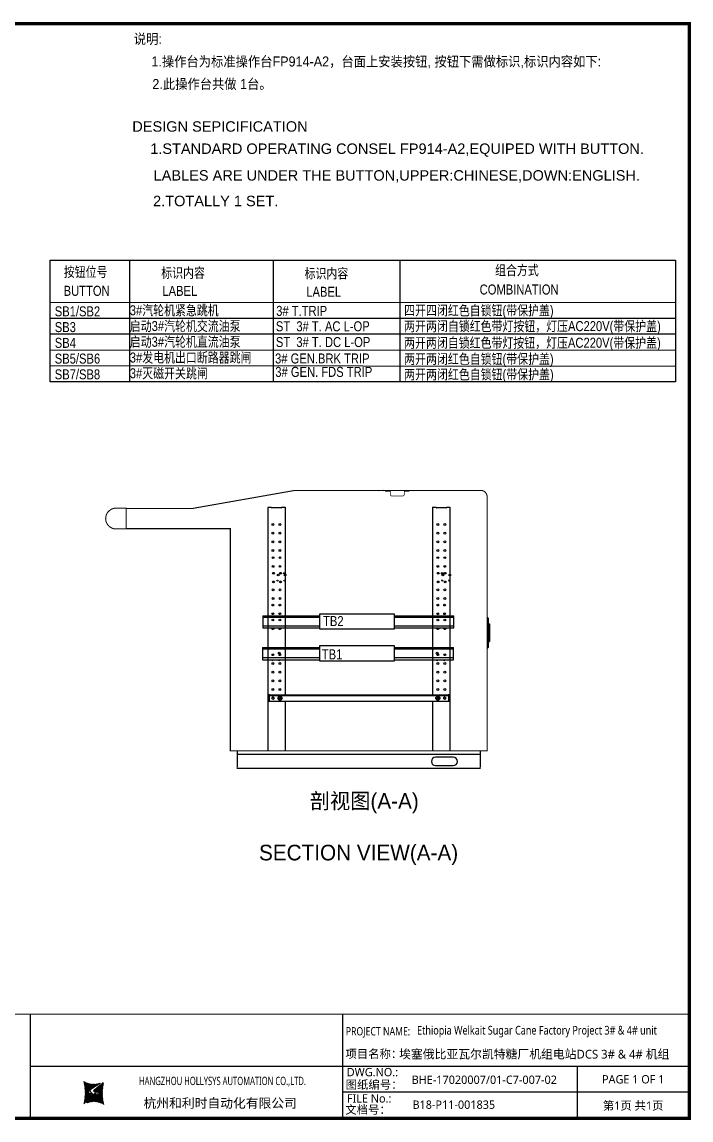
# Model space of a CAD drawing. Extents: x -29235853 to 12372, y -15815523 to 7212.
# Drawn here: x 854 to 2783, y -3984 to -823 of the extents above; entities that cross this region are included whole.
import ezdxf
from ezdxf.enums import TextEntityAlignment as Align
from ezdxf.lldxf.tags import DXFTag

# ---------------------------------------------------------------- set-up
doc = ezdxf.new("R2010")
doc.units = 0
doc.header["$LTSCALE"] = 10
doc.header["$MEASUREMENT"] = 0
doc.layers.get('0').update_dxf_attribs({"linetype": 'CONTINUOUS'})
for name, color, linetype in [('t', 1, 'CONTINUOUS'), ('操作台', 7, 'CONTINUOUS'), ('标准图框及表格', 7, 'CONTINUOUS')]:
    doc.layers.add(name, color=color, linetype=linetype)
doc.styles.add('HZ', font='arial.ttf')
doc.styles.get("Standard").update_dxf_attribs({"font": '', "width": 0.65})
doc.styles.add('微软雅黑', font='')
doc.styles.get('Standard').set_extended_font_data('SimSun')
doc.styles.get('微软雅黑').set_extended_font_data('Microsoft YaHei')
tags = doc.linetypes.add('CENTER', pattern=[0.6, 0.375, -0.075, 0.075, -0.075]).pattern_tags.tags
tags[10:11] = [DXFTag(74, 4), DXFTag(75, 0), DXFTag(340, '0'), DXFTag(46, 1.0), DXFTag(50, 0.0), DXFTag(44, 0.0), DXFTag(45, 0.0)]
tags[8:9] = [DXFTag(74, 4), DXFTag(75, 0), DXFTag(340, '0'), DXFTag(46, 1.0), DXFTag(50, 0.0), DXFTag(44, 0.0), DXFTag(45, 0.0)]
tags[6:7] = [DXFTag(74, 4), DXFTag(75, 0), DXFTag(340, '0'), DXFTag(46, 1.0), DXFTag(50, 0.0), DXFTag(44, 0.0), DXFTag(45, 0.0)]
tags[4:5] = [DXFTag(74, 4), DXFTag(75, 0), DXFTag(340, '0'), DXFTag(46, 1.0), DXFTag(50, 0.0), DXFTag(44, 0.0), DXFTag(45, 0.0)]
pattern_1 = [(45, (0, 0), (-0.736262898216564, 0.7362628982165641), [])]

# ---------------------------------------------------------------- blocks, each defined once
blk = doc.blocks.new('图框-中英文.180408')
at = {"layer": '标准图框及表格'}
h = blk.add_hatch(dxfattribs=at)
h.set_pattern_fill('ANSI31', color=5, scale=8.329863809039892, style=0)
h.set_pattern_definition(pattern_1)
edge = h.paths.add_edge_path()
edge.add_arc((2399.257256036391, -2998.153851416566), 55.18534773488954, 238.1092081981581, 291.6531626184834)
edge.add_line((2419.619937407027, -3049.445018414634), (2388.525499730735, -3070.242821799802))
edge.add_arc((2238.907377712399, -3078.328790578547), 135.3602868968974, 346.3915348661821, 374.2500326978034)
edge.add_line((2370.467593623529, -3110.177132109857), (2397.50623789792, -3087.85242802291))
edge.add_line((2391.339199201146, -3080.281448750429), (2396.143986595598, -3080.898839897796))
edge.add_spline(control_points=[(2397.470018868538, -3087.887634953957), (2398.35948137939, -3087.023080631327), (2399.970992452319, -3085.456697735681), (2399.869182150054, -3081.252294174519), (2397.426500162081, -3081.012803431273), (2396.121921064187, -3080.884897048199)], knot_values=[0, 0, 0, 0, 6.844331067525468, 12.40042740766005, 18.76924275352248, 18.76924275352248, 18.76924275352248, 18.76924275352248], weights=[1, 1, 1, 1, 1, 1], degree=3, periodic=0)
edge.add_spline(control_points=[(2388.515363058686, -3070.265433304907), (2387.789374929038, -3070.86905758363), (2386.478198365832, -3071.959237952229), (2385.544096281083, -3073.38263759949), (2385.127199159644, -3074.017912079413)], knot_values=[0, 0, 0, 0, 5.253673658024614, 9.488438564008057, 9.488438564008057, 9.488438564008057, 9.488438564008057], weights=[1, 1, 1, 1, 1], degree=3, periodic=0)
edge.add_spline(control_points=[(2386.272665588534, -3072.281716856574), (2385.721471206634, -3072.905523096015), (2384.632427465753, -3074.386714445929), (2384.912828655535, -3077.72895088909), (2387.858851342782, -3079.895552619193), (2390.185443934519, -3080.145534927004), (2391.314573401905, -3080.266855002868)], knot_values=[10.66597461496156, 10.66597461496156, 10.66597461496156, 10.66597461496156, 18.97770399508879, 28.89455822145742, 41.119553648298, 52.64692538081317, 52.64692538081317, 52.64692538081317, 52.64692538081317], weights=[1, 1, 1, 1, 1, 1, 1], degree=3, periodic=0)
h = blk.add_hatch(dxfattribs=at)
h.set_pattern_fill('ANSI31', color=3, scale=8.329863809039892, style=0)
h.set_pattern_definition(pattern_1)
edge = h.paths.add_edge_path()
edge.add_line((2402.469732125144, -3075.776359090531), (2407.706041465404, -3076.440586092609))
edge.add_spline(control_points=[(2401.044493204623, -3068.769946203269), (2400.155030693568, -3069.634500525768), (2398.543519620813, -3071.200883421574), (2398.645329922932, -3075.40528698259), (2401.088011911052, -3075.644777725895), (2402.392591008975, -3075.772684108895)], knot_values=[0, 0, 0, 0, 6.844331067526932, 12.40042740766158, 18.76924275352342, 18.76924275352342, 18.76924275352342, 18.76924275352342], weights=[1, 1, 1, 1, 1, 1], degree=3, periodic=0)
edge.add_line((2428.046918449632, -3046.480449047325), (2401.008274175249, -3068.805153134272))
edge.add_spline(control_points=[(2412.625169549749, -3083.918607966574), (2413.015644598316, -3083.422785431954), (2413.86377905187, -3082.052674005965), (2413.601683417044, -3078.928630268005), (2410.655660730175, -3076.762028538062), (2408.329068138031, -3076.512046230251), (2407.199938671052, -3076.390726154226)], knot_values=[12.65408913243743, 12.65408913243743, 12.65408913243743, 12.65408913243743, 18.97770399508879, 28.89455822145742, 41.119553648298, 52.64692538081317, 52.64692538081317, 52.64692538081317, 52.64692538081317], weights=[1, 1, 1, 1, 1, 1, 1], degree=3, periodic=0)
edge.add_line((2411.626283690712, -3084.975693399283), (2412.781242849298, -3083.732051979769))
edge.add_line((2410.021343801694, -3086.399138189481), (2411.626283690712, -3084.975693399414))
edge.add_line((2378.894574665755, -3107.212562742519), (2409.989012342048, -3086.414759357351))
edge.add_arc((2399.257256036391, -3158.503729740543), 55.18534773488965, 58.10920819815809, 111.6531626184834)
edge.add_arc((2559.607134360383, -3078.328790578547), 135.360286896897, 166.3915348661823, 194.2500326978024)
at = {"color": 7}
for p, q in [((2215.642035047145, -2851.581424744189), (2215.642035047145, -3151.581424744189)), ((3115.642035047145, -2851.581424744189), (3115.642035047145, -3151.581424744189)), ((2215.642035047145, -3001.581424744189), (3115.642035047145, -3001.581424744189)), ((3115.642035047145, -3001.581424744189), (4115.642035047145, -3001.581424744189)), ((3791.785572043125, -3001.581424744189), (3791.785572043125, -3151.581424744189)), ((4115.642035047145, -3076.581424744189), (3115.642035047145, -3076.581424744189))]:
    blk.add_line(p, q, dxfattribs=at)
at = {"color": 7, "const_width": 3}
blk.add_lwpolyline([(4115.642035047145, -2851.581424744189), (0, -2851.581424744189)], dxfattribs=at)
at = {"layer": 't', "color": 7, "const_width": 9.61519705431492}
blk.add_lwpolyline([(4115.642035047145, -3151.581424744189), (4115.642035047145, 0), (0, 0), (0, -3151.581424744189)], close=True, dxfattribs=at)
at = {"color": 7, "linetype": 'CENTER', "style": '微软雅黑'}
for s, height, p in [('项目名称：', 24, (3124.400708290763, -2978.08435632446)), ('图纸编号：', 24, (3125.2212882557, -3066.664538382978)), ('杭州和利时自动化有限公司', 27, (2542.549152440595, -3121.114498389041)), ('文档号：', 24, (3124.032392707933, -3138.728717091954))]:
    blk.add_text(s, height=height, dxfattribs=at).set_placement(p)
at = {"color": 7, "style": '微软雅黑', "flags": 8}
for tag, p, height in [('DWG.NAME:', (1381.636459220965, -2910.37952511241), 25), ('DWG.NO.:', (3128.186172261583, -3030.402470643486), 24), ('图纸编号', (3315.362718925957, -3052.404678158069), 24), ('FILENO.:', (3128.672545599984, -3106.104124450346), 24), ('文档号', (3317.726365529132, -3124.132485953713), 24)]:
    blk.add_attdef(tag, p, '', height=height, dxfattribs=at)
at = {"color": 7, "style": '微软雅黑', "width": 0.8, "flags": 8}
for tag, p, height in [('PROJECTNAME:', (3125.480185663539, -2912.807924402037), 24), ('PROJECT_NAME', (3330.905957438157, -2910.329193483971), 25)]:
    blk.add_attdef(tag, p, '', height=height, dxfattribs=at)
at = {"color": 7, "style": '微软雅黑', "width": 0.7, "flags": 8}
for tag, p in [('RENLIU', (698.1883070825425, -2950.380597809435)), ('SHUFENWANG', (885.7882910716289, -2950.380597809435)), ('FANGHOU', (1069.730755450379, -2950.380597809435)), ('DANDANLI', (1250.015700218792, -2950.380597809435)), ('HANGZHOUHOLLYSYSAUTOMATIONCO.,LTD.', (2770.082304289484, -3045.714803244191))]:
    blk.add_attdef(tag, text='', height=24, dxfattribs=at).set_placement(p, align=Align.MIDDLE)
at = {"color": 7, "style": '微软雅黑', "flags": 8}
for tag, p in [('图纸名称:', (1377.81237181677, -2965.923337057193)), ('项目名称', (3279.060043926354, -2986.764379690278))]:
    blk.add_attdef(tag, text='', height=25, dxfattribs=at).set_placement(p, align=Align.BOTTOM_LEFT)
at = {"color": 7, "flags": 8}
blk.add_attdef('A', text='', height=23, dxfattribs=at).set_placement((59.89920926059131, -2974.881554149018), align=Align.MIDDLE)
at = {"color": 7, "style": '微软雅黑', "flags": 8}
for tag, height, p in [('设计时间', 23, (213.8658221408186, -2974.881554149018)), ('刘仁', 23, (698.1883070825425, -3002.188376027443)), ('王姝芬', 23, (885.7882910716289, -3002.188376027443)), ('侯方', 23, (1069.730755450379, -3002.188376027443)), ('李丹丹', 23, (1250.015700218792, -3002.188376027443)), ('#10STATIONONTROLCABINETCOVER', 30, (1777.900103825072, -3017.182374560078)), ('PAGEXOFX', 24, (3953.713803545135, -3039.081424744189)), ('REV.', 24, (59.38265968048654, -3063.048954873535)), ('DATE', 24, (208.907791745165, -3063.048954873535)), ('DESCRIPTION', 24, (451.7192896086781, -3063.048954873535)), ('PREPARED', 24, (698.1883070825425, -3063.048954873535)), ('CHECKED', 24, (885.7882910716144, -3063.048954873535)), ('SIGNED', 24, (1069.730755450364, -3063.048954873535)), ('APPROVED', 24, (1250.015700218792, -3063.048954873535)), ('图纸名称', 30, (1777.900103825072, -3094.695064044037)), ('第几页共几页', 24, (3953.713803545135, -3114.081424744189))]:
    blk.add_attdef(tag, text='', height=height, dxfattribs=at).set_placement(p, align=Align.MIDDLE)
at = {"layer": '标准图框及表格', "color": 5, "style": 'HZ'}
for s, p in [('pgqh', (2373.884875617339, -3059.677228196226)), ('hollilas', (2374.051901626051, -3085.968484618272))]:
    blk.add_text(s, height=5.205656721233694, dxfattribs=at).set_placement(p)
at = {"layer": '标准图框及表格', "color": 3, "style": 'HZ'}
for s, height, p in [('auto', 8.676094535389492, (2400.907127263781, -3074.200036411981)), ('hollysys', 4.338047267694746, (2402.5381050141, -3099.731461394062))]:
    blk.add_text(s, height=height, dxfattribs=at).set_placement(p)

msp = doc.modelspace()

# ---------------------------------------------------------------- linework, layer by layer
at = {"color": 6}
for p, q in [((1548.231584195234, -2531.827110673401), (1712.845707080776, -2531.827110673401)), ((1712.845707080776, -2536.827110673401), (1548.231584195234, -2536.827110673401)), ((1927.401229699853, -2531.827110673401), (2098.727741921559, -2531.827110673401)), ((2098.727741921559, -2536.827110673401), (1927.401229699853, -2536.827110673401)), ((2098.727741921559, -2566.827110673401), (2098.727741921559, -2531.827110673401)), ((1712.845707080776, -2561.827110673401), (1548.231584195234, -2561.827110673401)), ((1548.231584195234, -2566.827110673401), (1712.845707080776, -2566.827110673401)), ((2098.727741921559, -2561.827110673401), (1927.401229699853, -2561.827110673401)), ((1927.401229699853, -2566.827110673401), (2098.727741921559, -2566.827110673401)), ((1547.98804579218, -2623.5034792166), (1712.602168677721, -2623.5034792166)), ((1927.157691296798, -2623.5034792166), (2098.484203518504, -2623.5034792166)), ((2098.484203518504, -2658.5034792166), (2098.484203518504, -2623.5034792166)), ((1712.602168677721, -2628.5034792166), (1547.98804579218, -2628.5034792166)), ((1712.602168677721, -2653.5034792166), (1547.98804579218, -2653.5034792166)), ((2098.484203518504, -2628.5034792166), (1927.157691296798, -2628.5034792166)), ((2098.484203518504, -2653.5034792166), (1927.157691296798, -2653.5034792166)), ((1547.98804579218, -2658.5034792166), (1712.602168677721, -2658.5034792166)), ((1927.157691296798, -2658.5034792166), (2098.484203518504, -2658.5034792166))]:
    msp.add_line(p, q, dxfattribs=at)
at = {"layer": '操作台', "color": 4}
for p, q in [((1164.671620477649, -1508.702047567767), (1164.671620477649, -1858.495482801914)), ((1578.620407909155, -1508.695036986765), (1578.620407909155, -1858.495482801914)), ((1943.638461310042, -1508.818379368589), (1943.638461310042, -1858.495482801914)), ((935.6316414630346, -1630.163021808412), (2738.102544064367, -1629.489025410566)), ((935.6316414630346, -1675.499118175386), (2738.102544064367, -1675.499118175386)), ((935.6316414630346, -1720.83521454236), (2738.102544064367, -1720.83521454236)), ((935.6316414630346, -1766.171310909334), (2738.102544064367, -1767.823290067968)), ((935.6316414630346, -1811.507407276308), (2738.102544064367, -1813.159386434942))]:
    msp.add_line(p, q, dxfattribs=at)
at = {"layer": '操作台', "color": 2, "linetype": 'Continuous'}
for p, q in [((1880.484685120781, -2170.307938020284), (1881.885100197182, -2172.307938020284)), ((1894.665047634885, -2170.307938020284), (1896.065462711286, -2172.307938020284)), ((1908.845410148982, -2170.307938020284), (1910.245825225383, -2172.307938020284)), ((1567.34732753988, -2763.607319316884), (1566.395314760081, -2760.054359252884)), ((1573.452593919978, -2761.288807293785), (1572.916695535078, -2759.288807293785)), ((1580.179103724179, -2761.288807293785), (1579.643205339279, -2759.288807293785)), ((1586.905613528482, -2761.288807293785), (1586.369715143582, -2759.288807293785)), ((1593.632123332679, -2761.288807293785), (1593.096224947779, -2759.288807293785)), ((1600.358633136978, -2761.288807293785), (1599.822734752078, -2759.288807293785)), ((1607.085142941178, -2761.288807293785), (1606.549244556282, -2759.288807293785)), ((1613.811652745481, -2761.288807293785), (1613.275754360581, -2759.288807293785)), ((1620.538162549678, -2761.288807293785), (1620.00226416488, -2759.288807293785)), ((1627.264672353981, -2761.288807293785), (1626.728773969081, -2759.288807293785)), ((1633.991182158182, -2761.288807293785), (1633.45528377338, -2759.288807293785)), ((1640.717691962481, -2761.288807293785), (1640.18179357758, -2759.288807293785)), ((1647.444201766678, -2761.288807293785), (1646.90830338188, -2759.288807293785)), ((1654.17071157098, -2761.288807293785), (1653.63481318608, -2759.288807293785)), ((1660.897221375181, -2761.288807293785), (1660.361322990379, -2759.288807293785)), ((1667.62373117948, -2761.288807293785), (1667.08783279458, -2759.288807293785)), ((1674.350240983681, -2761.288807293785), (1673.814342598879, -2759.288807293785)), ((1681.07675078798, -2761.288807293785), (1680.54085240308, -2759.288807293785)), ((1687.803260592181, -2761.288807293785), (1687.267362207382, -2759.288807293785)), ((1694.52977039648, -2761.288807293785), (1693.99387201158, -2759.288807293785)), ((1701.256280200677, -2761.288807293785), (1700.720381815878, -2759.288807293785)), ((1707.982790004979, -2761.288807293785), (1707.44689162008, -2759.288807293785)), ((1714.70929980918, -2761.288807293785), (1714.173401424382, -2759.288807293785)), ((1721.435809613479, -2761.288807293785), (1720.899911228579, -2759.288807293785)), ((1728.16231941768, -2761.288807293785), (1727.626421032878, -2759.288807293785)), ((1734.888829221982, -2761.288807293785), (1734.352930837082, -2759.288807293785)), ((1741.61533902618, -2761.288807293785), (1741.079440641382, -2759.288807293785)), ((1748.341848830479, -2761.288807293785), (1747.805950445578, -2759.288807293785)), ((1755.068358634679, -2761.288807293785), (1754.532460249877, -2759.288807293785)), ((1761.794868438982, -2761.288807293785), (1761.258970054082, -2759.288807293785)), ((1768.521378243179, -2761.288807293785), (1767.985479858381, -2759.288807293785)), ((1775.247888047478, -2761.288807293785), (1774.711989662578, -2759.288807293785)), ((1781.974397851777, -2761.288807293785), (1781.438499466877, -2759.288807293785)), ((1788.700907655982, -2761.288807293785), (1788.165009271082, -2759.288807293785)), ((1795.42741746028, -2761.288807293785), (1794.89151907538, -2759.288807293785)), ((1802.153927264478, -2761.288807293785), (1801.618028879578, -2759.288807293785)), ((1808.88043706878, -2761.288807293785), (1808.34453868388, -2759.288807293785)), ((1815.606946872981, -2761.288807293785), (1815.071048488081, -2759.288807293785)), ((1822.33345667728, -2761.288807293785), (1821.79755829238, -2759.288807293785)), ((1829.059966481477, -2761.288807293785), (1828.524068096679, -2759.288807293785)), ((1835.78647628578, -2761.288807293785), (1835.25057790088, -2759.288807293785)), ((1842.51298608998, -2761.288807293785), (1841.977087705182, -2759.288807293785)), ((1849.239495894279, -2761.288807293785), (1848.70359750938, -2759.288807293785)), ((1855.96600569848, -2761.288807293785), (1855.430107313678, -2759.288807293785)), ((1862.692515502779, -2761.288807293785), (1862.156617117883, -2759.288807293785)), ((1869.41902530698, -2761.288807293785), (1868.883126922182, -2759.288807293785)), ((1876.145535111279, -2761.288807293785), (1875.609636726379, -2759.288807293785)), ((1882.87204491548, -2761.288807293785), (1882.336146530678, -2759.288807293785)), ((1889.598554719782, -2761.288807293785), (1889.062656334882, -2759.288807293785)), ((1896.32506452398, -2761.288807293785), (1895.789166139182, -2759.288807293785)), ((1903.051574328279, -2761.288807293785), (1902.515675943379, -2759.288807293785)), ((1909.778084132483, -2761.288807293785), (1909.242185747678, -2759.288807293785)), ((1916.504593936782, -2761.288807293785), (1915.968695551882, -2759.288807293785)), ((1923.231103740979, -2761.288807293785), (1922.695205356181, -2759.288807293785)), ((1929.957613545278, -2761.288807293785), (1929.421715160378, -2759.288807293785)), ((1936.684123349483, -2761.288807293785), (1936.148224964677, -2759.288807293785)), ((1943.410633153782, -2761.288807293785), (1942.874734768882, -2759.288807293785)), ((1950.137142957979, -2761.288807293785), (1949.60124457318, -2759.288807293785)), ((1956.863652762278, -2761.288807293785), (1956.327754377378, -2759.288807293785)), ((1963.590162566482, -2761.288807293785), (1963.05426418168, -2759.288807293785)), ((1970.316672370781, -2761.288807293785), (1969.780773985881, -2759.288807293785)), ((1977.04318217508, -2761.288807293785), (1976.50728379018, -2759.288807293785)), ((1983.769691979277, -2761.288807293785), (1983.233793594381, -2759.288807293785)), ((1990.49620178358, -2761.288807293785), (1989.96030339868, -2759.288807293785)), ((1997.222711587781, -2761.288807293785), (1996.686813202881, -2759.288807293785)), ((2003.94922139208, -2761.288807293785), (2003.41332300718, -2759.288807293785)), ((2010.67573119628, -2761.288807293785), (2010.139832811379, -2759.288807293785)), ((2017.402241000582, -2761.288807293785), (2016.866342615682, -2759.288807293785)), ((2024.128750804779, -2761.288807293785), (2023.592852419981, -2759.288807293785)), ((2030.855260609079, -2761.288807293785), (2030.319362224179, -2759.288807293785)), ((2037.581770413279, -2761.288807293785), (2037.045872028477, -2759.288807293785)), ((2044.308280217582, -2761.288807293785), (2043.772381832682, -2759.288807293785)), ((2051.034790021779, -2761.288807293785), (2050.498891636981, -2759.288807293785)), ((2057.761299826078, -2761.288807293785), (2057.225401441178, -2759.288807293785)), ((2064.487809630282, -2761.288807293785), (2063.951911245477, -2759.288807293785)), ((2071.214319434581, -2761.288807293785), (2070.678421049681, -2759.288807293785)), ((2077.940829238778, -2761.288807293785), (2077.40493085398, -2759.288807293785)), ((2085.34732753988, -2763.826558912585), (2084.34468878208, -2760.084660126685))]:
    msp.add_line(p, q, dxfattribs=at)
at = {"layer": '操作台', "color": 3, "linetype": 'Continuous'}
for p, q in [((1562.84732753988, -2219.288807293785), (1562.84732753988, -2220.775023407184)), ((1562.84732753988, -2219.288807293785), (1572.84732753988, -2219.288807293785)), ((1562.84732753988, -2221.986062004585), (1562.84732753988, -2921.326787911184)), ((1572.84732753988, -2220.626566477485), (1572.84732753988, -2220.788807293785)), ((1601.84732753988, -2221.788807293785), (1573.84732753988, -2221.788807293785)), ((1602.84732753988, -2219.288807293785), (1602.84732753988, -2220.788807293785)), ((1602.84732753988, -2219.288807293785), (1612.84732753988, -2219.288807293785)), ((1612.84732753988, -2219.288807293785), (1612.84732753988, -2619.288807293785)), ((2037.84732753988, -2219.288807293785), (2047.84732753988, -2219.288807293785)), ((2037.84732753988, -2219.288807293785), (2037.84732753988, -2619.288807293785)), ((2047.84732753988, -2219.288807293785), (2047.84732753988, -2220.788807293785)), ((2076.84732753988, -2221.788807293785), (2048.847327539879, -2221.788807293785)), ((2077.847327539879, -2219.288807293785), (2087.84732753988, -2219.288807293785)), ((2077.847327539879, -2219.288807293785), (2077.847327539879, -2220.788807293785)), ((2087.84732753988, -2219.288807293785), (2087.84732753988, -2921.326787911184)), ((1612.84732753988, -2619.288807293785), (1612.84732753988, -2759.288807293785)), ((2037.84732753988, -2619.288807293785), (2037.84732753988, -2759.288807293785)), ((1612.84732753988, -2779.288807293785), (1612.84732753988, -2921.326787911184)), ((2037.84732753988, -2779.288807293785), (2037.84732753988, -2921.326787911184)), ((1474.913207095776, -2921.326787911184), (1474.913207095776, -2966.826787911184)), ((2097.413207095776, -2939.326787911484), (2046.413207095775, -2939.326787911484)), ((2174.913207095775, -2921.326787911184), (2174.913207095775, -2966.826787911484)), ((2170.413207095776, -2971.326787911484), (1479.413207095776, -2971.326787911184)), ((2046.413207095775, -2963.326787911484), (2097.413207095776, -2963.326787911484))]:
    msp.add_line(p, q, dxfattribs=at)
at = {"layer": '操作台', "color": 6}
for p, q in [((1562.847326808338, -2393.964903493873), (1562.847326808338, -2428.964903493873)), ((1548.231584195234, -2531.827110673401), (1548.231584195234, -2566.827110673401)), ((1547.98804579218, -2623.5034792166), (1547.98804579218, -2658.5034792166))]:
    msp.add_line(p, q, dxfattribs=at)
at = {"layer": '操作台', "color": 7, "linetype": 'Continuous'}
for p, q in [((2194.913207095775, -2536.926787911182), (2195.913207095776, -2536.926787911182)), ((2197.913207095775, -2538.926787911182), (2195.913207095776, -2536.926787911182)), ((2195.913207095776, -2536.926787911182), (2195.913207095776, -2625.426787911183)), ((2197.913207095775, -2538.926787911182), (2197.913207095775, -2623.426787911182)), ((2197.913207095775, -2555.776787911183), (2201.913207095775, -2555.776787911183)), ((2201.913207095775, -2555.776787911183), (2201.913207095775, -2606.576787911184)), ((2197.913207095775, -2584.176787911182), (2201.913207095775, -2584.176787911182)), ((2197.913207095775, -2591.176787911182), (2201.913207095775, -2591.176787911182)), ((2197.913207095775, -2623.426787911182), (2195.913207095776, -2625.426787911183)), ((2197.913207095775, -2606.576787911184), (2201.913207095775, -2606.576787911184)), ((2194.913207095775, -2625.426787911183), (2195.913207095776, -2625.426787911183)), ((1565.34732753988, -2779.288807293785), (1565.34732753988, -2762.288807293785)), ((2085.34732753988, -2779.288807293785), (1565.34732753988, -2779.288807293785)), ((1567.34732753988, -2779.288807293785), (1567.34732753988, -2762.288807293785)), ((1568.34732753988, -2759.288807293785), (2082.34732753988, -2759.288807293785)), ((1568.34732753988, -2761.288807293785), (2082.34732753988, -2761.288807293785)), ((1568.34732753988, -2761.955473960384), (1568.34732753988, -2761.288807293785)), ((1596.41732753988, -2766.811974638985), (1594.987327539879, -2769.288807293785)), ((1594.987327539879, -2769.288807293785), (1596.41732753988, -2771.765639948585)), ((1599.27732753988, -2766.811974638985), (1596.41732753988, -2766.811974638985)), ((1596.41732753988, -2771.765639948585), (1599.27732753988, -2771.765639948585)), ((1596.947327539879, -2774.190446598884), (1596.947327539879, -2774.866665305584)), ((1597.84732753988, -2774.271729758785), (1597.84732753988, -2774.938807293785)), ((1600.70732753988, -2769.288807293785), (1599.27732753988, -2766.811974638985)), ((1599.27732753988, -2771.765639948585), (1600.70732753988, -2769.288807293785)), ((2051.417327539879, -2766.811974638985), (2049.987327539879, -2769.288807293785)), ((2049.987327539879, -2769.288807293785), (2051.417327539879, -2771.765639948585)), ((2054.27732753988, -2766.811974638985), (2051.417327539879, -2766.811974638985)), ((2051.417327539879, -2771.765639948585), (2054.27732753988, -2771.765639948585)), ((2051.947327539882, -2774.190446598884), (2051.947327539882, -2774.866665305584)), ((2052.847327539879, -2774.271729758785), (2052.847327539879, -2774.938807293785)), ((2055.707327539877, -2769.288807293785), (2054.27732753988, -2766.811974638985)), ((2054.27732753988, -2771.765639948585), (2055.707327539877, -2769.288807293785)), ((2082.34732753988, -2761.955473960384), (2082.34732753988, -2761.288807293785)), ((2083.34732753988, -2762.288807293785), (2083.34732753988, -2779.288807293785)), ((2085.34732753988, -2762.288807293785), (2085.34732753988, -2779.288807293785)), ((2174.913207095775, -2931.326787911184), (1474.913207095776, -2931.326787911184))]:
    msp.add_line(p, q, dxfattribs=at)
at = {"layer": '操作台', "color": 4}
msp.add_lwpolyline([(935.6300383079141, -1508.695036986765), (2738.102544064367, -1508.695036986765), (2738.102544064367, -1858.495482801914), (935.6300383079141, -1858.495482801914)], close=True, dxfattribs=at)
at = {"layer": '操作台', "const_width": 3, "flags": 128}
for points in [[(2194.913207095775, -2918.326787911184), (2194.913207095775, -2189.326787911184, 0.4142135623730951), (2176.913207095775, -2171.326787911183), (1640.131928754582, -2171.326787911183), (1344.738229769126, -2223.374100443883), (1154.934479086068, -2223.374100443883)], [(1125.113207095787, -2222.174100443884, 0.4045873928022174), (1095.703249831688, -2252.17793189022, 0.4122384247891083), (1125.113207095787, -2282.174100443884, 1.013330113985057)]]:
    msp.add_lwpolyline(points, format="xyb", dxfattribs=at)
at = {"layer": '操作台', "color": 7, "const_width": 2}
msp.add_lwpolyline([(1900.910113617684, -2173.807938020285), (1915.823516695983, -2173.940412960567), (1915.823516695983, -2182.485594261355, 0.4142135623730951), (1920.823516695983, -2187.485594261355), (1951.163278470646, -2187.485594261355, 0.4128757709779376), (1956.163226266142, -2182.508442506343), (1956.203006836499, -2173.803144783263), (1970.910113617685, -2173.807938020285)], format="xyb", dxfattribs=at)
at = {"layer": '操作台', "const_width": 3, "flags": 128}
for points in [[(1125.113207095787, -2282.174100443884), (1154.934479086068, -2282.174100443884), (1154.934479086068, -2222.174100443884), (1125.113207095787, -2222.174100443884)], [(1454.913207095775, -2918.326787911184), (1454.913207095775, -2281.374100443883), (1154.934479086068, -2281.374100443883)], [(2194.913207095775, -2281.326787911184), (2194.913207095775, -2921.326787911184), (1454.913207095775, -2921.326787911184), (1454.913207095775, -2281.374100443883)], [(2174.913207095775, -2921.326787911184), (2174.913207095775, -2971.326787911486), (1474.913207095776, -2971.326787911182), (1474.913207095776, -2921.326787911184)]]:
    msp.add_lwpolyline(points, dxfattribs=at)
at = {"layer": '操作台', "color": 3}
for points in [[(1712.845707080776, -2526.118932146588), (1927.401229699853, -2526.118932146588), (1927.401229699853, -2570.801568707286), (1712.845707080776, -2570.801568707286)], [(1712.602168677721, -2617.795300689787), (1927.157691296798, -2617.795300689787), (1927.157691296798, -2662.477937250485), (1712.602168677721, -2662.477937250485)]]:
    msp.add_lwpolyline(points, close=True, dxfattribs=at)
at = {"layer": '操作台', "color": 3, "linetype": 'Continuous'}
for centre, radius in [((1577.84732753988, -2269.288807293785), 2.649999999999998), ((1597.84732753988, -2269.288807293785), 2.649999999999998), ((2052.847327539879, -2269.288807293785), 2.649999999999998), ((2072.84732753988, -2269.288807293785), 2.649999999999998), ((1577.84732753988, -2294.288807293785), 2.649999999999998), ((1597.84732753988, -2294.288807293785), 2.649999999999998), ((2052.847327539879, -2294.288807293785), 2.649999999999998), ((2072.84732753988, -2294.288807293785), 2.649999999999998), ((1577.84732753988, -2319.288807293785), 2.649999999999998), ((1597.84732753988, -2319.288807293785), 2.649999999999998), ((2052.847327539879, -2319.288807293785), 2.649999999999998), ((2072.84732753988, -2319.288807293785), 2.649999999999998), ((1577.84732753988, -2344.288807293785), 2.649999999999998), ((1578.103458597769, -2364.871548198694), 2.649999999999998), ((1597.84732753988, -2344.288807293785), 2.649999999999998), ((1598.103458597769, -2364.871548198694), 2.649999999999998), ((2052.847327539879, -2344.288807293785), 2.649999999999998), ((2053.103458597769, -2364.871548198694), 2.649999999999998), ((2072.84732753988, -2344.288807293785), 2.649999999999998), ((2073.103458597769, -2364.871548198694), 2.649999999999998), ((1578.103458597769, -2389.871548198694), 2.649999999999998), ((1598.103458597769, -2389.871548198694), 2.649999999999998), ((2053.103458597769, -2389.871548198694), 2.649999999999998), ((2073.103458597769, -2389.871548198694), 2.649999999999998), ((1579.300534278832, -2409.731189792706), 2.649999999999998), ((1579.300534278832, -2434.731189792706), 2.649999999999998), ((1592.706608556038, -2414.750231571058), 2.649999999999998), ((1599.300534278832, -2409.731189792706), 2.649999999999998), ((1599.300534278832, -2434.731189792706), 2.649999999999998), ((1610.837762800207, -2409.953547866381), 2.649999999999999), ((1612.706608556038, -2414.750231571058), 2.649999999999998), ((2054.300534278832, -2409.731189792706), 2.649999999999998), ((2054.300534278832, -2434.731189792706), 2.649999999999998), ((2065.837762800207, -2409.953547866381), 2.649999999999999), ((2067.706608556038, -2414.750231571058), 2.649999999999998), ((2074.300534278831, -2409.731189792706), 2.649999999999998), ((2074.300534278831, -2434.731189792706), 2.649999999999998), ((2087.706608556038, -2414.750231571058), 2.649999999999998), ((1578.103458597769, -2457.581532327508), 2.649999999999998), ((1598.103458597769, -2457.581532327508), 2.649999999999998), ((2053.103458597769, -2457.581532327508), 2.649999999999998), ((2073.103458597769, -2457.581532327508), 2.649999999999998), ((1578.103458597769, -2482.581532327508), 2.649999999999998), ((1598.103458597769, -2482.581532327508), 2.649999999999998), ((2053.103458597769, -2482.581532327508), 2.649999999999998), ((2073.103458597769, -2482.581532327508), 2.649999999999998), ((1577.504920757238, -2501.244951713065), 2.649999999999998), ((1577.504920757238, -2526.244951713066), 2.649999999999998), ((1597.504920757238, -2501.244951713065), 2.649999999999998), ((1597.504920757238, -2526.244951713066), 2.649999999999998), ((2052.504920757238, -2501.244951713065), 2.649999999999998), ((2052.504920757238, -2526.244951713066), 2.649999999999998), ((2072.504920757238, -2501.244951713065), 2.649999999999998), ((2072.504920757238, -2526.244951713066), 2.649999999999998), ((1577.84732753988, -2544.288807293785), 2.649999999999998), ((1597.84732753988, -2544.288807293785), 2.649999999999998), ((2052.847327539879, -2544.288807293785), 2.649999999999998), ((2072.84732753988, -2544.288807293785), 2.649999999999998), ((1577.84732753988, -2569.288807293785), 2.649999999999998), ((1597.84732753988, -2569.288807293785), 2.649999999999998), ((2052.847327539879, -2569.288807293785), 2.649999999999998), ((2072.84732753988, -2569.288807293785), 2.649999999999998), ((1577.84732753988, -2644.288807293785), 2.649999999999998), ((1595.978481784049, -2639.492123589108), 2.649999999999999), ((1597.84732753988, -2644.288807293785), 2.649999999999998), ((2050.978481784049, -2639.492123589108), 2.649999999999999), ((2052.847327539879, -2644.288807293785), 2.649999999999998), ((2072.84732753988, -2644.288807293785), 2.649999999999998), ((1577.84732753988, -2669.288807293785), 2.649999999999998), ((1597.84732753988, -2669.288807293785), 2.649999999999998), ((2052.847327539879, -2669.288807293785), 2.649999999999998), ((2072.84732753988, -2669.288807293785), 2.649999999999998), ((1577.84732753988, -2694.288807293785), 2.649999999999998), ((1577.84732753988, -2719.288807293785), 2.649999999999998), ((1597.84732753988, -2694.288807293785), 2.649999999999998), ((1597.84732753988, -2719.288807293785), 2.649999999999998), ((2052.847327539879, -2694.288807293785), 2.649999999999998), ((2052.847327539879, -2719.288807293785), 2.649999999999998), ((2072.84732753988, -2694.288807293785), 2.649999999999998), ((2072.84732753988, -2719.288807293785), 2.649999999999998), ((1577.84732753988, -2744.288807293785), 2.649999999999998), ((1597.84732753988, -2744.288807293785), 2.649999999999998), ((2052.847327539879, -2744.288807293785), 2.649999999999998), ((2072.84732753988, -2744.288807293785), 2.649999999999998)]:
    msp.add_circle(centre, radius, dxfattribs=at)
at = {"layer": '操作台', "color": 7, "linetype": 'Continuous'}
for centre, radius in [((1577.84732753988, -2769.288807293785), 3.249999999999998), ((1577.84732753988, -2769.288807293785), 2.758499999999998), ((1577.84732753988, -2769.288807293785), 2.458499999999999), ((1597.84732753988, -2769.288807293785), 5.999999999999997), ((1597.84732753988, -2769.288807293785), 5.649999999999998), ((1597.84732753988, -2769.288807293785), 4.999999999999998), ((1597.84732753988, -2769.288807293785), 4.749999999999998), ((1597.84732753988, -2769.288807293785), 2.859999999999998), ((2052.847327539879, -2769.288807293785), 5.999999999999997), ((2052.847327539879, -2769.288807293785), 5.649999999999998), ((2052.847327539879, -2769.288807293785), 4.999999999999998), ((2052.847327539879, -2769.288807293785), 4.749999999999998), ((2052.847327539879, -2769.288807293785), 2.859999999999998), ((2072.84732753988, -2769.288807293785), 3.249999999999998), ((2072.84732753988, -2769.288807293785), 2.758499999999998), ((2072.84732753988, -2769.288807293785), 2.458499999999999)]:
    msp.add_circle(centre, radius, dxfattribs=at)
at = {"layer": '操作台', "color": 6, "linetype": 'Continuous'}
for centre in [(1597.84732753988, -2769.288807293785), (2052.847327539879, -2769.288807293785)]:
    msp.add_circle(centre, 2.458499999999999, dxfattribs=at)
at = {"layer": '操作台', "color": 3, "linetype": 'Continuous'}
for centre, radius, start, end in [((1573.84732753988, -2220.788807293785), 0.9999999999999996, 180, 270), ((1601.84732753988, -2220.788807293785), 0.9999999999999996, 270, 0), ((2048.847327539879, -2220.788807293785), 0.9999999999999996, 180, 270), ((2076.84732753988, -2220.788807293785), 0.9999999999999996, 270, 0), ((1590.837762800207, -2428.964903493873), 2.649999999999998, 180, 0), ((1610.837762800207, -2428.964903493873), 2.649999999999998, 180, 0), ((2065.837762800207, -2428.964903493873), 2.649999999999998, 180, 0), ((2085.837762800207, -2428.964903493873), 2.649999999999998, 180, 0), ((1575.978481784049, -2658.5034792166), 2.649999999999998, 180, 0), ((1595.978481784049, -2658.5034792166), 2.649999999999998, 180, 0), ((2050.978481784049, -2658.5034792166), 2.649999999999998, 180, 0), ((2070.978481784049, -2658.5034792166), 2.649999999999998, 180, 0), ((2046.413207095775, -2951.326787911484), 11.99999999999999, 90, 270), ((2097.413207095776, -2951.326787911484), 11.99999999999999, 270, 90)]:
    msp.add_arc(centre, radius, start, end, dxfattribs=at)
at = {"layer": '操作台', "color": 7, "linetype": 'Continuous'}
for centre, radius, start, end in [((1568.34732753988, -2762.288807293785), 2.999999999999998, 90, 180), ((1568.34732753988, -2762.288807293785), 0.9999999999999996, 90, 180), ((2082.34732753988, -2762.288807293785), 2.999999999999998, 0, 90), ((2082.34732753988, -2762.288807293785), 0.9999999999999996, 0, 90)]:
    msp.add_arc(centre, radius, start, end, dxfattribs=at)
at = {"layer": '操作台', "color": 2, "linetype": 'Continuous'}
for centre in [(1577.84732753988, -2769.288807293785), (2072.84732753988, -2769.288807293785)]:
    msp.add_arc(centre, 2.999999999999998, 255.000000000222, 194.9999999999944, dxfattribs=at)
at = {"layer": '操作台', "color": 7, "linetype": 'Continuous'}
for points in [[(1567.680660873278, -2761.949696723084), (1567.34732753988, -2762.288807293785)], [(1567.680660873278, -2762.175770436884), (1567.34732753988, -2762.288807293785)], [(1568.34732753988, -2761.288807293785), (1568.01399420658, -2761.614933010385), (1567.680660873278, -2761.949696723084)], [(1568.01399420658, -2762.064182532585), (1567.680660873278, -2762.175770436884)], [(1568.34732753988, -2761.955473960384), (1568.01399420658, -2762.064182532585)], [(2082.680581845981, -2761.614854499984), (2082.34732753988, -2761.288807293785)], [(2083.34732753988, -2762.288807293785), (2083.013994206577, -2762.175770436884), (2082.680660873277, -2762.064182532585), (2082.34732753988, -2761.955473960384)], [(2083.34732753988, -2762.288807293785), (2083.013994206577, -2761.949696723084), (2082.680581845981, -2761.614854499984)]]:
    msp.add_spline(points, degree=3, dxfattribs=at)
at = {"layer": '操作台', "color": 2, "linetype": 'Continuous'}
for points in [[(1594.84732753988, -2769.288807293785), (1594.89840824088, -2768.737558740285), (1595.049910851679, -2768.205082295185), (1595.296676132782, -2767.709510805085), (1595.630300788279, -2767.267720362784), (1596.039423630781, -2766.894755611885), (1596.510112472581, -2766.603317419685), (1597.026338569679, -2766.403330364284), (1597.57052246148, -2766.301604764885), (1598.12413261828, -2766.301604764885), (1598.668316510179, -2766.403330364284), (1599.18454260728, -2766.603317419685), (1599.655231449081, -2766.894755611885), (1600.064354291579, -2767.267720362784), (1600.39797894708, -2767.709510805085), (1600.644744228179, -2768.205082295185), (1600.796246838979, -2768.737558740285), (1600.84732753988, -2769.288807293785)], [(1600.84732753988, -2769.288807293785), (1600.796246838979, -2769.840055847185), (1600.644744228179, -2770.372532292285), (1600.39797894708, -2770.868103782384), (1600.064354291579, -2771.309894224684), (1599.655231449081, -2771.682858975585), (1599.18454260728, -2771.974297167786), (1598.668316510179, -2772.174284223285), (1598.12413261828, -2772.276009822684), (1597.57052246148, -2772.276009822684), (1597.026338569679, -2772.174284223285), (1596.510112472581, -2771.974297167786), (1596.039423630781, -2771.682858975585), (1595.630300788279, -2771.309894224684), (1595.296676132782, -2770.868103782384), (1595.049910851679, -2770.372532292285), (1594.89840824088, -2769.840055847185), (1594.84732753988, -2769.288807293785)], [(2049.84732753988, -2769.288807293785), (2049.898408240879, -2768.737558740285), (2050.049910851678, -2768.205082295185), (2050.296676132781, -2767.709510805085), (2050.630300788279, -2767.267720362784), (2051.039423630781, -2766.894755611885), (2051.510112472581, -2766.603317419685), (2052.026338569679, -2766.403330364284), (2052.57052246148, -2766.301604764885), (2053.124132618279, -2766.301604764885), (2053.668316510179, -2766.403330364284), (2054.18454260728, -2766.603317419685), (2054.655231449081, -2766.894755611885), (2055.064354291579, -2767.267720362784), (2055.39797894708, -2767.709510805085), (2055.644744228179, -2768.205082295185), (2055.796246838978, -2768.737558740285), (2055.84732753988, -2769.288807293785)], [(2055.84732753988, -2769.288807293785), (2055.796246838978, -2769.840055847185), (2055.644744228179, -2770.372532292285), (2055.39797894708, -2770.868103782384), (2055.064354291579, -2771.309894224684), (2054.655231449081, -2771.682858975585), (2054.18454260728, -2771.974297167786), (2053.668316510179, -2772.174284223285), (2053.124132618279, -2772.276009822684), (2052.57052246148, -2772.276009822684), (2052.026338569679, -2772.174284223285), (2051.510112472581, -2771.974297167786), (2051.039423630781, -2771.682858975585), (2050.630300788279, -2771.309894224684), (2050.296676132781, -2770.868103782384), (2050.049910851678, -2770.372532292285), (2049.898408240879, -2769.840055847185), (2049.84732753988, -2769.288807293785)]]:
    msp.add_spline(points, degree=3, dxfattribs=at)

# ---------------------------------------------------------------- block references
at = {"color": 1, "lineweight": -2}
ref = msp.add_blockref('图框-中英文.180408', (-1337.7787869215, -827.4287576946845), dxfattribs=at)
ref.add_attrib('第几页共几页', '第1页 共1页', dxfattribs={"color": 7, "height": 24, "style": '微软雅黑'}).set_placement((2615.935016623635, -3941.510182438873), align=Align.MIDDLE)
ref.add_attrib('图纸编号', 'BHE-17020007/01-C7-007-02', (1977.583932004457, -3879.833435852754), dxfattribs={"color": 7, "height": 24, "style": '微软雅黑'})
ref.add_attrib('文档号', 'B18-P11-001835 ', (1979.947578607631, -3951.561243648397), dxfattribs={"color": 7, "height": 24, "style": '微软雅黑'})
ref.add_attrib('HANGZHOUHOLLYSYSAUTOMATIONCO.,LTD.', 'HANGZHOU HOLLYSYS AUTOMATION CO.,LTD.', dxfattribs={"color": 7, "height": 24, "style": '微软雅黑', "width": 0.6999999999999998}).set_placement((1432.303517367984, -3873.143560938875), align=Align.MIDDLE)
ref.add_attrib('项目名称', '埃塞俄比亚瓦尔凯特糖厂机组电站DCS 3# & 4# 机组', dxfattribs={"color": 7, "height": 25, "style": '微软雅黑'}).set_placement((1941.281257004854, -3814.193137384962), align=Align.BOTTOM_LEFT)
ref.add_attrib('PROJECT_NAME', 'Ethiopia Welkait Sugar Cane Factory Project 3# & 4# unit ', (1993.127170516657, -3737.757951178655), dxfattribs={"color": 7, "height": 25, "style": '微软雅黑', "width": 0.8})
ref.add_attrib('PAGEXOFX', 'PAGE 1 OF 1', dxfattribs={"color": 7, "height": 24, "style": '微软雅黑'}).set_placement((2615.935016623635, -3866.510182438873), align=Align.MIDDLE)
ref.add_attrib('DWG.NO.:', 'DWG.NO.:', (1790.407385340083, -3857.83122833817), dxfattribs={"color": 7, "height": 24, "style": '微软雅黑'})
ref.add_attrib('FILENO.:', 'FILE No.:', (1790.893758678484, -3933.53288214503), dxfattribs={"color": 7, "height": 24, "style": '微软雅黑'})
ref.add_attrib('PROJECTNAME:', 'PROJECT NAME:', (1787.701398742038, -3740.236682096722), dxfattribs={"color": 7, "height": 24, "style": '微软雅黑', "width": 0.8000000000000002})

# ---------------------------------------------------------------- texts
at = {"linetype": 'Continuous', "style": 'HZ'}
for s, p in [('DESIGN SEPICIFICATION', (1172.431003705286, -1138.513827031458)), ('1.STANDARD OPERATING CONSEL FP914-A2,EQUIPED WITH BUTTON.', (1224.116480008285, -1202.439417187097)), ('LABLES ARE UNDER THE BUTTON,UPPER:CHINESE,DOWN:ENGLISH.', (1233.822431613379, -1279.286037966589)), ('2.TOTALLY 1 SET.', (1232.272250280404, -1352.981033589671))]:
    msp.add_text(s, height=30, dxfattribs=at).set_placement(p)
at = {"layer": '操作台', "style": 'HZ', "width": 0.9}
for s, p in [('说明:', (1176.785858115394, -885.8512651103564)), ('1.操作台为标准操作台FP914-A2，台面上安装按钮, 按钮下需做标识,标识内容如下:', (1227.443180270348, -950.8164231684246)), ('2.此操作台共做 1台。', (1230.311154295676, -1015.69936650059))]:
    msp.add_text(s, height=28.84615386, dxfattribs=at).set_placement(p)
at = {"layer": '操作台', "linetype": 'Continuous', "lineweight": 5, "style": 'HZ', "width": 0.8}
for s, p in [('按钮位号', (975.0301922676757, -1556.745505757303)), ('标识内容', (1255.829568878778, -1559.27332742107)), ('标识内容', (1668.87847379909, -1560.925306579702)), ('组合方式', (2217.809502085371, -1551.693506445765)), ('COMBINATION', (2173.475244197475, -1607.242064227181)), ('BUTTON', (974.6691911374822, -1611.060535290883)), ('LABEL', (1259.163500738, -1611.166440725157)), ('LABEL', (1673.842906459287, -1613.831237735457)), ('SB1/SB2', (949.0083204053716, -1670.142208741761)), ('3#汽轮机紧急跳机', (1165.193890349055, -1667.114262562821)), ('3# T.TRIP', (1587.111243821308, -1668.766241721454)), ('四开四闭红色自锁钮(带保护盖)', (1955.901217533362, -1667.37781886294)), ('SB3', (949.0083204053716, -1715.478305108735)), ('启动3#汽轮机交流油泵', (1165.193890349055, -1712.450358929795)), ('ST  3# T. AC L-OP', (1586.125813641351, -1713.117247794811)), ('两开两闭自锁红色带灯按钮，灯压AC220V(带保护盖)', (1955.901217533362, -1712.713915229913)), ('SB4', (949.0083204053716, -1760.814401475708)), ('启动3#汽轮机直流油泵', (1165.193890349055, -1757.786455296769)), ('ST  3# T. DC L-OP', (1586.125813641351, -1758.453344161785)), ('两开两闭自锁红色带灯按钮，灯压AC220V(带保护盖)', (1955.696135519952, -1760.543245417626)), ('3#发电机出口断路器跳闸', (1165.193890349055, -1803.122551663743)), ('SB5/SB6', (949.0083204053716, -1806.150497842682)), ('3# GEN.BRK TRIP', (1583.913276246745, -1805.821344914107)), ('两开两闭红色自锁钮(带保护盖)', (1955.968024630606, -1807.090813831145)), ('SB7/SB8', (949.0083204053716, -1851.486594209656)), ('3#灭磁开关跳闸', (1165.193890349055, -1848.458648030716)), ('3# GEN. FDS TRIP', (1584.529527072485, -1844.380441054564)), ('两开两闭红色自锁钮(带保护盖)', (1956.009681486305, -1851.636350895783)), ('TB2', (1722.184054279596, -2561.685694032663)), ('TB1', (1718.728748002992, -2657.536206512436))]:
    msp.add_text(s, height=28.84615386, dxfattribs=at).set_placement(p)
at = {"layer": '操作台', "style": 'HZ'}
for s, width, p in [('剖视图(A-A)', 0.95, (1840.856294141682, -3068.545606140745)), ('SECTION VIEW(A-A)', 0.9500000000000001, (1824.558502215841, -3219.404338756576))]:
    msp.add_text(s, height=45, dxfattribs=dict(at, width=width)).set_placement(p, align=Align.MIDDLE)

doc.saveas('drawing.dxf')
